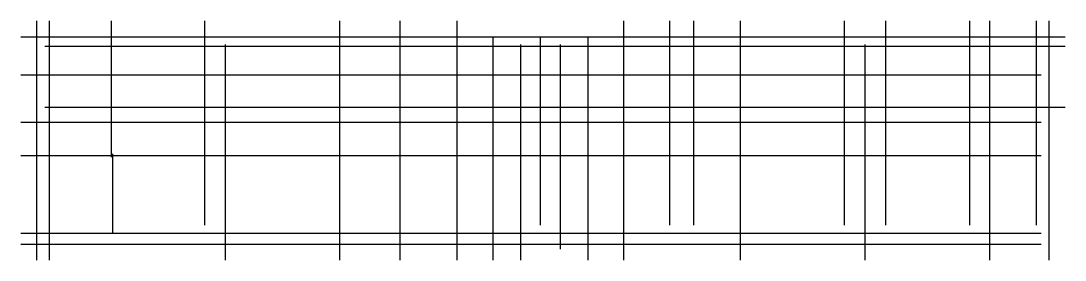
# Model space of a CAD drawing. Extents: x -1000 to 64800, y -1700 to 13400.
import ezdxf

# ---------------------------------------------------------------- set-up
doc = ezdxf.new("R2010")
doc.units = 0
doc.header["$LTSCALE"] = 10
doc.header["$MEASUREMENT"] = 0
doc.layers.add('DOTE', color=1, linetype='Continuous', plot=False)

msp = doc.modelspace()

# ---------------------------------------------------------------- linework, layer by layer
at = {"layer": 'DOTE', "linetype": 'ByBlock'}
for p, q in [((0, -1700), (0, 13400)), ((800, -1700), (800, 13400)), ((4700, 4800), (4700, 13400)), ((10600, 500), (10600, 13400)), ((19100, -1700), (19100, 13400)), ((22900, -1700), (22900, 13400)), ((26500, -1700), (26500, 13400)), ((37000, -1700), (37000, 13400)), ((39900, 500), (39900, 13400)), ((41400, 500), (41400, 13400)), ((44350, -1700), (44350, 13400)), ((50900, 500), (50900, 13400)), ((53500, 500), (53500, 13400)), ((58800, 500), (58800, 13400)), ((60050, -1700), (60050, 13400)), ((63000, 500), (63000, 13400)), ((63800, -1700), (63800, 13400)), ((-1000, 12400), (64800, 12400)), ((11900, -1700), (11900, 11900)), ((28750, -1700), (28750, 12400)), ((30500, -1700), (30500, 11900)), ((31750, 500), (31750, 12400)), ((33000, -1000), (33000, 11900)), ((34750, -1700), (34750, 12400)), ((52200, -1700), (52200, 11900)), ((500, 11800), (64800, 11800)), ((-1000, 10000), (63300, 10000)), ((500, 7950), (64800, 7950)), ((-1000, 7000), (63300, 7000)), ((-1000, 4900), (63300, 4900)), ((4800, 0), (4800, 5000)), ((-1000, 0), (63300, 0)), ((-1000, -700), (63300, -700))]:
    msp.add_line(p, q, dxfattribs=at)

doc.saveas('drawing.dxf')
